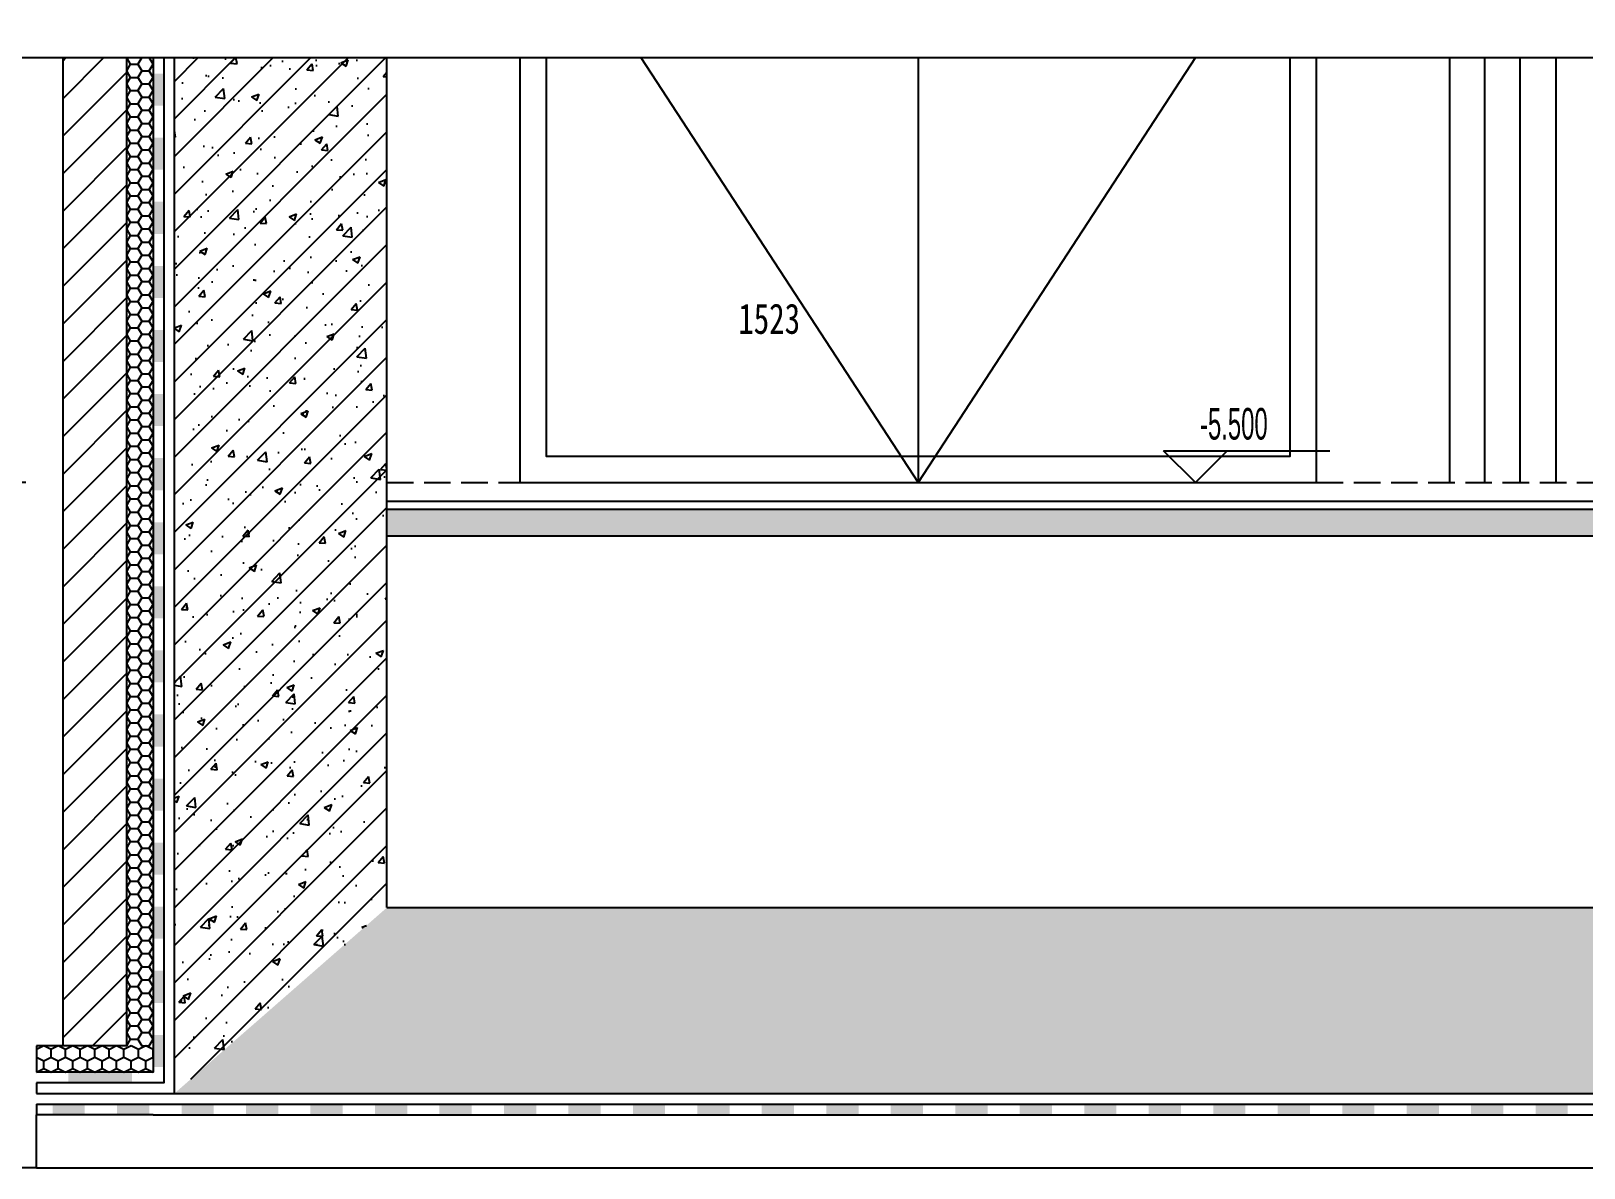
# Model space of a CAD drawing. Extents: x 57342 to 87103, y 19822 to 43940.
# Drawn here: x 61340 to 64262, y 24492 to 26632 of the extents above; entities that cross this region are included whole.
import ezdxf

# ---------------------------------------------------------------- set-up
doc = ezdxf.new("R2010")
doc.units = 0
doc.header["$LTSCALE"] = 1000
doc.header["$MEASUREMENT"] = 0
doc.linetypes.add('DASH', pattern=[0.35, 0.25, -0.1])
for name, color, linetype in [('01-标注_尺寸', 124, 'Continuous'), ('01-标注_标高', 200, 'Continuous'), ('01-标注_符号', 200, 'Continuous'), ('02-TEXT_标注', 130, 'Continuous'), ('05-填充_天正', 26, 'Continuous'), ('A-C_门', 150, 'Continuous'), ('A-O_防水层', 222, 'Continuous'), ('A-STR-面层', 191, 'Continuous'), ('A-SUR_保温', 222, 'Continuous'), ('A-SUR_面层', 191, 'Continuous'), ('A_STR-砌块墙', 121, 'Continuous'), ('A_STR-砼墙', 51, 'Continuous')]:
    doc.layers.add(name, color=color, linetype=linetype)
doc.styles.add('_TCH_DIM', font='ros.shx', dxfattribs={"width": 0.8, "bigfont": 'jd.shx'})
doc.styles.add('_TCH_DIM_T3', font='ros.shx', dxfattribs={"width": 0.705882, "bigfont": 'jd.shx'})
doc.styles.get("Standard").update_dxf_attribs({"font": 'STXIHEI_0.TTF', "width": 0.75})
doc.dimstyles.new('_TCH_ARCH&&20', dxfattribs={"dimtxt": 59.5, "dimasz": 20, "dimexe": 50, "dimexo": 60, "dimgap": 25.25, "dimtad": 1, "dimdec": 0, "dimzin": 0, "dimdsep": 46, "dimtxsty": '_TCH_DIM_T3', "dimblk": 'ARCHTICK', "dimcen": 0.09, "dimclrt": 7, "dimazin": 2, "dimtfac": 1, "dimtdec": 0, "dimtix": 1, "dimtmove": 2, "dimatfit": 3, "dimfxl": 0, "dimtolj": 1, "dimtzin": 0, "dimarcsym": 0})
pattern_1 = [(45, (0, 0), (-35.35534, 35.35534), []), (50, (0, 0), (143.45204, -12.55043), [15, -165]), (355, (0, 0), (-27.75027, 150.43843), [12, -132]), (100.4514, (11.95, -1.05), (115.70188, 137.8879), [12.74804, -140.22842]), (46.1842, (0, 40), (213.4482, -33.1038), [22.5, -247.5]), (96.6356, (17.79, 37.24), (186.93254, 194.8236), [19.12206, -210.3426]), (351.1842, (0, 40), (186.9324, 194.8237), [18, -198]), (21, (20, 30), (119.38141, -80.52378), [15, -165]), (326, (20, 30), (48.66307, 145.03), [12, -132]), (71.4514, (29.95, 23.29), (168.04453, 64.5061), [12.74804, -140.22842]), (37.5, (0, 0), (2.43197, 66.57877), [0, -130.4, 0, -134, 0, -132.5]), (7.5, (0, 0), (52.61391, 78.88234), [0, -76.4, 0, -127.4, 0, -50.5]), (327.5, (-44.6, 0), (106.764487, -4.510974), [0, -50, 0, -156, 0, -207]), (317.5, (-64.6, 0), (116.63723, 20.021), [0, -65, 0, -103.6, 0, -147])]

# ---------------------------------------------------------------- blocks, each defined once
blk = doc.blocks.new('_ArchTick')
at = {"color": 0, "linetype": 'ByBlock', "const_width": 0.4}
blk.add_lwpolyline([(-0.5, -0.5), (0.5, 0.5)], dxfattribs=at)
blk = doc.blocks.new('*D92')
at = {"layer": '01-标注_尺寸', "color": 0, "lineweight": -2, "transparency": 16777216}
for p, q in [((61329.6, 29181.6), (61078.9, 29181.6)), ((61128.9, 25781.6), (61128.9, 29181.6)), ((61329.6, 25781.6), (61078.9, 25781.6))]:
    blk.add_line(p, q, dxfattribs=at)
at = {"layer": 'Defpoints', "color": 0, "transparency": 16777216}
for p in [(61128.9, 29181.6), (61389.6, 29181.6), (61389.6, 25781.6)]:
    blk.add_point(p, dxfattribs=at)
at = {"layer": '01-标注_尺寸', "color": 0, "lineweight": -2, "transparency": 16777216, "xscale": 20, "yscale": 20, "zscale": 20}
for p, rotation in [((61128.9, 29181.6), 90), ((61128.9, 25781.6), 270)]:
    blk.add_blockref('_ArchTick', p, dxfattribs=dict(at, rotation=rotation))
at = {"layer": '01-标注_尺寸', "color": 7, "transparency": 16777216, "insert": (61073.9, 27481.6), "char_height": 59.5, "attachment_point": 5, "rotation": 90, "style": '_TCH_DIM_T3'}
blk.add_mtext('\\A1;5500', dxfattribs=at)
blk = doc.blocks.new('$LinePat$聚苯板')
at = {"color": 0}
for p, q in [((14.8, -8.6), (0, 0)), ((29.7, 0), (14.8, -8.6)), ((14.8, -25.7), (0, -34.3)), ((14.8, -8.6), (14.8, -25.7)), ((29.7, -34.3), (14.8, -25.7)), ((0, -34.3), (0, -51.4)), ((0, -51.4), (14.8, -60)), ((14.8, -60), (29.7, -51.4))]:
    blk.add_line(p, q, dxfattribs=at)
blk = doc.blocks.new('$LinePat$防水层2')
at = {"color": 0}
blk.add_line((0, 0), (600, 0), dxfattribs=at)
blk.add_solid([(150, 0), (450, 0), (150, -100), (450, -100)], dxfattribs=at)

msp = doc.modelspace()

# ---------------------------------------------------------------- hatches: boundary and pattern name
at = {"layer": '05-填充_天正'}
h = msp.add_hatch(dxfattribs=at)
h.set_pattern_fill('普通砖', color=256, scale=20, style=0)
h.set_pattern_definition([(45, (0, 35.9), (-35.355353, 35.355353), [])])
h.paths.add_polyline_path([(61519.4, 26581.6), (61399.4, 26581.6), (61399.4, 24721.6), (61519.4, 24721.6)])
h = msp.add_hatch(dxfattribs=at)
h.set_pattern_fill('钢筋混凝土', color=256, scale=20, style=0)
h.set_pattern_definition(pattern_1)
h.paths.add_polyline_path([(61609.4, 24631.6), (62009.4, 24981.6), (62009.4, 26581.6), (61609.4, 26581.6)])
h = msp.add_hatch(dxfattribs=at)
h.set_pattern_fill('AR-CONC', color=256, scale=20, style=0)
h.set_pattern_definition([(50, (0, 0), (36.436934, -3.187817), [3.81, -41.91]), (355, (0, 0), (-7.048565, 38.211329), [3.048, -33.528]), (100.451, (3.036, -0.266), (29.3885, 35.023338), [3.238, -35.618]), (46.1842, (0, 10.16), (54.215808, -8.408466), [5.715, -62.865]), (96.6356, (4.52, 9.46), (47.480847, 49.48511), [4.857, -53.427]), (351.184, (0, 10.16), (47.48092, 49.485024), [4.572, -50.292]), (21, (5.08, 7.62), (30.322976, -20.453104), [3.81, -41.91]), (326, (5.08, 7.62), (12.360406, 36.837593), [3.048, -33.528]), (71.4514, (7.607, 5.916), (42.683298, 16.384572), [3.238, -35.618]), (37.5, (0, 0), (0.6177207, 16.9110078), [0, -33.1216, 0, -34.036, 0, -33.655]), (7.5, (0, 0), (13.3639325, 20.036115), [0, -19.4056, 0, -32.3596, 0, -12.827]), (327.5, (-11.328, 0), (27.118119, -1.1457488), [0, -12.7, 0, -39.624, 0, -52.578]), (317.5, (-16.408, 0), (29.625836, 5.085298), [0, -16.51, 0, -26.3144, 0, -37.338])])
h.paths.add_polyline_path([(62009.4, 25731.6), (62009.4, 25681.6), (68267.4, 25681.6), (68267.4, 25731.6)])
h = msp.add_hatch(dxfattribs=at)
h.set_pattern_fill('钢筋混凝土', color=256, scale=20, style=0)
h.set_pattern_definition(pattern_1)
h.paths.add_polyline_path([(62009.4, 24981.6), (61609.4, 24631.6), (68267.4, 24631.6), (68267.4, 24981.6)])

# ---------------------------------------------------------------- linework, layer by layer
at = {"layer": '01-标注_标高'}
for p, q in [((63531.2, 25781.6), (63471.2, 25841.6)), ((63471.2, 25841.6), (63784.2, 25841.6)), ((63531.2, 25781.6), (63591.2, 25841.6)), ((63391.2, 25781.6), (63591.2, 25781.6))]:
    msp.add_line(p, q, dxfattribs=at)
at = {"layer": '01-标注_符号'}
msp.add_lwpolyline([(60377.5, 26581.6), (64474.9, 26581.6), (64490.2, 26623.6), (64505, 26539.6), (64519.9, 26581.6), (68617.4, 26581.6)], dxfattribs=at)
at = {"layer": 'A-C_门'}
for p, q in [((64009.4, 26581.6), (64009.4, 25781.6)), ((64076, 25781.6), (64076, 26581.6)), ((64142.7, 25781.6), (64142.7, 26581.6)), ((64209.4, 26581.6), (64209.4, 25781.6))]:
    msp.add_line(p, q, dxfattribs=at)
for points in [[(62259.4, 26581.6), (62259.4, 25781.6), (63759.4, 25781.6), (63759.4, 26581.6)], [(62309.4, 26581.6), (62309.4, 25831.6), (63709.4, 25831.6), (63709.4, 26581.6)], [(62487.6, 26581.6), (63009.4, 25781.6)], [(63009.4, 26581.6), (63009.4, 25781.6)], [(63531.1, 26581.6), (63009.4, 25781.6)]]:
    msp.add_lwpolyline(points, dxfattribs=at)
at = {"layer": 'A-O_防水层'}
msp.add_line((61589.4, 24651.6), (61349.9, 24651.6), dxfattribs=at)
at = {"layer": 'A-STR-面层', "linetype": 'DASH', "ltscale": 0.2}
msp.add_lwpolyline([(62009.4, 25781.6), (68267.4, 25781.6)], dxfattribs=at)
at = {"layer": 'A-STR-面层'}
msp.add_lwpolyline([(62009.4, 25746.6), (68267.4, 25746.6)], dxfattribs=at)
at = {"layer": 'A-SUR_保温'}
for p, q in [((61349.9, 24721.6), (61349.9, 24671.6)), ((61349.9, 24651.6), (61349.9, 24631.6)), ((61349.9, 24611.6), (68267.4, 24611.6)), ((61349.9, 24611.6), (61349.9, 24591.6)), ((61569.4, 24591.6), (68267.4, 24591.6))]:
    msp.add_line(p, q, dxfattribs=at)
for points in [[(61349.9, 24631.6), (61609.4, 24631.6), (61609.4, 26581.6)], [(61589.4, 26581.6), (61589.4, 24651.6), (61349.9, 24651.6)], [(61569.4, 26581.6), (61569.4, 24671.6), (61349.9, 24671.6)], [(61519.4, 26581.6), (61519.4, 24721.6), (61349.9, 24721.6)], [(61349.9, 24491.6), (61349.9, 24591.6)], [(61569.4, 24591.6), (61349.9, 24591.6)], [(61349.9, 24491.6), (68267.4, 24491.6)]]:
    msp.add_lwpolyline(points, dxfattribs=at)
at = {"layer": 'A-SUR_保温', "linetype": 'DASH'}
msp.add_lwpolyline([(61349.9, 24491.6), (60809.4, 24491.6)], dxfattribs=at)
at = {"layer": 'A-SUR_面层'}
for p, q in [((62009.4, 25731.6), (68267.4, 25731.6)), ((62009.4, 25681.6), (68267.4, 25681.6))]:
    msp.add_line(p, q, dxfattribs=at)
at = {"layer": 'A_STR-砌块墙'}
for p, q in [((61399.4, 26581.6), (61399.4, 24721.6)), ((61519.4, 26581.6), (61519.4, 24721.6))]:
    msp.add_line(p, q, dxfattribs=at)
at = {"layer": 'A_STR-砼墙'}
for p, q in [((61609.4, 24631.6), (61609.4, 26581.6)), ((62009.4, 24981.6), (62009.4, 26581.6)), ((62009.4, 24981.6), (68267.4, 24981.6)), ((61609.4, 24631.6), (68267.4, 24631.6))]:
    msp.add_line(p, q, dxfattribs=at)

# ---------------------------------------------------------------- block references
at = {"layer": 'A-O_防水层', "yscale": 0.2, "zscale": 0.2}
for p, xscale, rotation in [((61589.4, 26581.6), 0.2010416666665435, 270.0000000000542), ((61589.4, 26460.9), 0.2010416666665435, 270.0000000000542), ((61589.4, 26340.3), 0.2010416666665435, 270.0000000000542), ((61589.4, 26219.7), 0.2010416666665435, 270.0000000000542), ((61589.4, 26099.1), 0.2010416666665435, 270.0000000000542), ((61589.4, 25978.4), 0.2010416666665435, 270.0000000000542), ((61589.4, 25857.8), 0.2010416666665435, 270.0000000000542), ((61589.4, 25737.2), 0.2010416666665435, 270.0000000000542), ((61589.4, 25616.6), 0.2010416666665435, 270.0000000000542), ((61589.4, 25495.9), 0.2010416666665435, 270.0000000000542), ((61589.4, 25375.3), 0.2010416666665435, 270.0000000000542), ((61589.4, 25254.7), 0.2010416666665435, 270.0000000000542), ((61589.4, 25134.1), 0.2010416666665435, 270.0000000000542), ((61589.4, 25013.4), 0.2010416666665435, 270.0000000000542), ((61589.4, 24892.8), 0.2010416666665435, 270.0000000000542), ((61589.4, 24772.2), 0.2010416666665435, 270.0000000000542), ((61589.4, 24651.6), 0.3991666666667273, 180.0000000002776), ((61349.9, 24611.6), 0.202266081917144, 359.9999999999999), ((61471.2, 24611.6), 0.202266081917144, 359.9999999999999), ((61592.6, 24611.6), 0.202266081917144, 359.9999999999999), ((61713.9, 24611.6), 0.202266081917144, 359.9999999999999), ((61835.3, 24611.6), 0.202266081917144, 359.9999999999999), ((61956.7, 24611.6), 0.202266081917144, 359.9999999999999), ((62078, 24611.6), 0.202266081917144, 359.9999999999999), ((62199.4, 24611.6), 0.202266081917144, 359.9999999999999), ((62320.7, 24611.6), 0.202266081917144, 359.9999999999999), ((62442.1, 24611.6), 0.202266081917144, 359.9999999999999), ((62563.5, 24611.6), 0.202266081917144, 359.9999999999999), ((62684.8, 24611.6), 0.202266081917144, 359.9999999999999), ((62806.2, 24611.6), 0.202266081917144, 359.9999999999999), ((62927.5, 24611.6), 0.202266081917144, 359.9999999999999), ((63048.9, 24611.6), 0.202266081917144, 359.9999999999999), ((63170.3, 24611.6), 0.202266081917144, 359.9999999999999), ((63291.6, 24611.6), 0.202266081917144, 359.9999999999999), ((63413, 24611.6), 0.202266081917144, 359.9999999999999), ((63534.3, 24611.6), 0.202266081917144, 359.9999999999999), ((63655.7, 24611.6), 0.202266081917144, 359.9999999999999), ((63777.1, 24611.6), 0.202266081917144, 359.9999999999999), ((63898.4, 24611.6), 0.202266081917144, 359.9999999999999), ((64019.8, 24611.6), 0.202266081917144, 359.9999999999999), ((64141.1, 24611.6), 0.202266081917144, 359.9999999999999)]:
    msp.add_blockref('$LinePat$防水层2', p, dxfattribs=dict(at, xscale=xscale, rotation=rotation))
at = {"layer": 'A-SUR_保温', "yscale": 0.8333333333333334, "zscale": 0.8333333333333334}
for p, xscale, rotation in [((61519.4, 26556.8), 0.8352333894282771, 90.00000000013223), ((61519.4, 26532), 0.8352333894282771, 90.00000000013223), ((61519.4, 26507.2), 0.8352333894282771, 90.00000000013223), ((61519.4, 26482.4), 0.8352333894282771, 90.00000000013223), ((61519.4, 26457.6), 0.8352333894282771, 90.00000000013223), ((61519.4, 26432.8), 0.8352333894282771, 90.00000000013223), ((61519.4, 26408), 0.8352333894282771, 90.00000000013223), ((61519.4, 26383.2), 0.8352333894282771, 90.00000000013223), ((61519.4, 26358.4), 0.8352333894282771, 90.00000000013223), ((61519.4, 26333.6), 0.8352333894282771, 90.00000000013223), ((61519.4, 26308.8), 0.8352333894282771, 90.00000000013223), ((61519.4, 26284), 0.8352333894282771, 90.00000000013223), ((61519.4, 26259.2), 0.8352333894282771, 90.00000000013223), ((61519.4, 26234.4), 0.8352333894282771, 90.00000000013223), ((61519.4, 26209.6), 0.8352333894282771, 90.00000000013223), ((61519.4, 26184.8), 0.8352333894282771, 90.00000000013223), ((61519.4, 26160), 0.8352333894282771, 90.00000000013223), ((61519.4, 26135.2), 0.8352333894282771, 90.00000000013223), ((61519.4, 26110.4), 0.8352333894282771, 90.00000000013223), ((61519.4, 26085.6), 0.8352333894282771, 90.00000000013223), ((61519.4, 26060.8), 0.8352333894282771, 90.00000000013223), ((61519.4, 26036), 0.8352333894282771, 90.00000000013223), ((61519.4, 26011.2), 0.8352333894282771, 90.00000000013223), ((61519.4, 25986.4), 0.8352333894282771, 90.00000000013223), ((61519.4, 25961.6), 0.8352333894282771, 90.00000000013223), ((61519.4, 25936.8), 0.8352333894282771, 90.00000000013223), ((61519.4, 25912), 0.8352333894282771, 90.00000000013223), ((61519.4, 25887.2), 0.8352333894282771, 90.00000000013223), ((61519.4, 25862.4), 0.8352333894282771, 90.00000000013223), ((61519.4, 25837.6), 0.8352333894282771, 90.00000000013223), ((61519.4, 25812.8), 0.8352333894282771, 90.00000000013223), ((61519.4, 25788), 0.8352333894282771, 90.00000000013223), ((61519.4, 25763.2), 0.8352333894282771, 90.00000000013223), ((61519.4, 25738.4), 0.8352333894282771, 90.00000000013223), ((61519.4, 25713.6), 0.8352333894282771, 90.00000000013223), ((61519.4, 25688.8), 0.8352333894282771, 90.00000000013223), ((61519.4, 25664), 0.8352333894282771, 90.00000000013223), ((61519.4, 25639.2), 0.8352333894282771, 90.00000000013223), ((61519.4, 25614.4), 0.8352333894282771, 90.00000000013223), ((61519.4, 25589.6), 0.8352333894282771, 90.00000000013223), ((61519.4, 25564.8), 0.8352333894282771, 90.00000000013223), ((61519.4, 25540), 0.8352333894282771, 90.00000000013223), ((61519.4, 25515.2), 0.8352333894282771, 90.00000000013223), ((61519.4, 25490.4), 0.8352333894282771, 90.00000000013223), ((61519.4, 25465.6), 0.8352333894282771, 90.00000000013223), ((61519.4, 25440.8), 0.8352333894282771, 90.00000000013223), ((61519.4, 25416), 0.8352333894282771, 90.00000000013223), ((61519.4, 25391.2), 0.8352333894282771, 90.00000000013223), ((61519.4, 25366.4), 0.8352333894282771, 90.00000000013223), ((61519.4, 25341.6), 0.8352333894282771, 90.00000000013223), ((61519.4, 25316.8), 0.8352333894282771, 90.00000000013223), ((61519.4, 25292), 0.8352333894282771, 90.00000000013223), ((61519.4, 25267.2), 0.8352333894282771, 90.00000000013223), ((61519.4, 25242.4), 0.8352333894282771, 90.00000000013223), ((61519.4, 25217.6), 0.8352333894282771, 90.00000000013223), ((61519.4, 25192.8), 0.8352333894282771, 90.00000000013223), ((61519.4, 25168), 0.8352333894282771, 90.00000000013223), ((61519.4, 25143.2), 0.8352333894282771, 90.00000000013223), ((61519.4, 25118.4), 0.8352333894282771, 90.00000000013223), ((61519.4, 25093.6), 0.8352333894282771, 90.00000000013223), ((61519.4, 25068.8), 0.8352333894282771, 90.00000000013223), ((61519.4, 25044), 0.8352333894282771, 90.00000000013223), ((61519.4, 25019.2), 0.8352333894282771, 90.00000000013223), ((61519.4, 24994.4), 0.8352333894282771, 90.00000000013223), ((61519.4, 24969.6), 0.8352333894282771, 90.00000000013223), ((61519.4, 24944.8), 0.8352333894282771, 90.00000000013223), ((61519.4, 24920), 0.8352333894282771, 90.00000000013223), ((61519.4, 24895.2), 0.8352333894282771, 90.00000000013223), ((61519.4, 24870.4), 0.8352333894282771, 90.00000000013223), ((61519.4, 24845.6), 0.8352333894282771, 90.00000000013223), ((61519.4, 24820.8), 0.8352333894282771, 90.00000000013223), ((61519.4, 24796), 0.8352333894282771, 90.00000000013223), ((61519.4, 24771.2), 0.8352333894282771, 90.00000000013223), ((61519.4, 24746.4), 0.8352333894282771, 90.00000000013223), ((61519.4, 24721.6), 0.8352333894282771, 90.00000000013223), ((61377.3, 24671.6), 0.9240611340511745, 180.0006076804626), ((61404.7, 24671.6), 0.9240611340511745, 180.0006076804626), ((61432.2, 24671.6), 0.9240611340511745, 180.0006076804626), ((61459.6, 24671.6), 0.9240611340511745, 180.0006076804626), ((61487, 24671.6), 0.9240611340511745, 180.0006076804626), ((61514.5, 24671.6), 0.9240611340511745, 180.0006076804626), ((61541.9, 24671.6), 0.9240611340511745, 180.0006076804626), ((61569.4, 24671.6), 0.9240611340511745, 180.0006076804626)]:
    msp.add_blockref('$LinePat$聚苯板', p, dxfattribs=dict(at, xscale=xscale, rotation=rotation))

# ---------------------------------------------------------------- texts
at = {"layer": '02-TEXT_标注', "style": '_TCH_DIM', "width": 0.564706}
msp.add_text('-5.500', height=59.5, dxfattribs=at).set_placement((63539.9, 25862.6))
at = {"layer": 'A-C_门', "width": 0.75}
msp.add_text('1523', height=57.09, dxfattribs=at).set_placement((62670.7, 26061.6))

# ---------------------------------------------------------------- dimensions: what is measured, and where the dimension line sits
at = {"layer": '01-标注_尺寸'}
dim = msp.add_aligned_dim(p1=(61389.6, 25781.6), p2=(61389.6, 29181.6), distance=260.6, text='5500', dimstyle='_TCH_ARCH&&20', dxfattribs=at)
dim.commit()
dim.dimension.update_dxf_attribs({"geometry": '*D92', "text_midpoint": (61073.9, 27481.6)})

doc.saveas('drawing.dxf')
